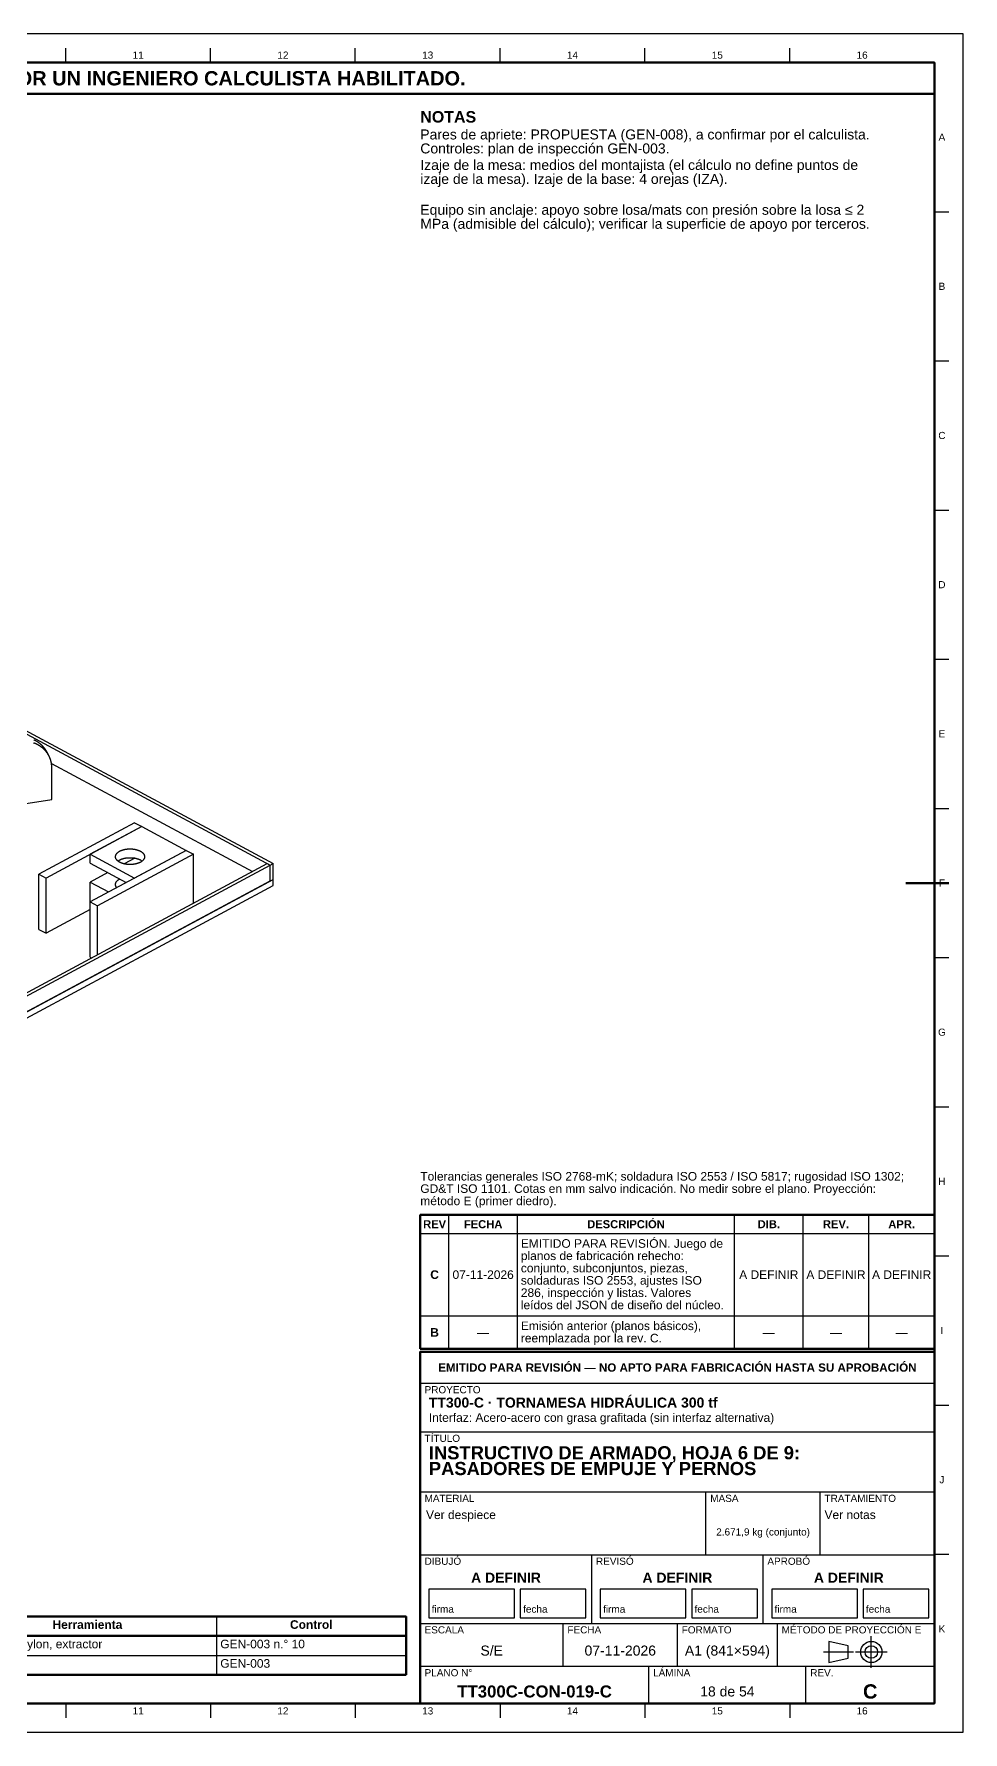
# Model space of a CAD drawing. Header units: millimetres. Extents: x 0 to 841, y 0 to 594.
# Drawn here: x 516 to 841, y 0 to 594 of the extents above; entities that cross this region are included whole.
import ezdxf
from ezdxf.enums import TextEntityAlignment as Align

# ---------------------------------------------------------------- set-up
doc = ezdxf.new("R2010")
doc.units = ezdxf.units.MM
doc.linetypes.add('EJE', pattern=[31, 20, -4, 3, -4])
for name, color, linetype, lineweight in [('EJE', 7, 'EJE', 25), ('FINA', 7, 'CONTINUOUS', 25), ('MARCO', 7, 'CONTINUOUS', 70), ('TXT', 7, 'CONTINUOUS', 25), ('VIS', 7, 'CONTINUOUS', 50)]:
    doc.layers.add(name, color=color, linetype=linetype, lineweight=lineweight)
doc.styles.add('STD', font='LiberationSans-Regular.ttf')
doc.styles.add('STDB', font='LiberationSans-Bold.ttf')

msp = doc.modelspace()

# ---------------------------------------------------------------- linework, layer by layer
at = {"layer": 'EJE'}
for p, q in [((808.88, 22.42), (808.88, 33.58)), ((792.14, 28), (802.68, 28)), ((803.3, 28), (814.46, 28))]:
    msp.add_line(p, q, dxfattribs=at)
at = {"layer": 'FINA'}
for p, q in [((526.88, 584), (526.88, 589)), ((577.56, 584), (577.56, 589)), ((628.25, 584), (628.25, 589)), ((678.94, 584), (678.94, 589)), ((729.62, 584), (729.62, 589)), ((780.31, 584), (780.31, 589)), ((831, 531.82), (836, 531.82)), ((831, 479.64), (836, 479.64)), ((831, 427.45), (836, 427.45)), ((831, 375.27), (836, 375.27)), ((831, 323.09), (836, 323.09)), ((831, 270.91), (836, 270.91)), ((831, 218.73), (836, 218.73)), ((661, 134), (661, 180.9)), ((685, 134), (685, 180.9)), ((761, 134), (761, 180.9)), ((785, 134), (785, 180.9)), ((808, 134), (808, 180.9)), ((651, 174.4), (831, 174.4)), ((831, 166.55), (836, 166.55)), ((651, 145.6), (831, 145.6)), ((651, 134), (831, 134)), ((651, 133), (831, 133)), ((651, 122), (831, 122)), ((831, 114.36), (836, 114.36)), ((651, 105), (831, 105)), ((651, 84), (831, 84)), ((751, 62), (751, 84)), ((791, 62), (791, 84)), ((651, 62), (831, 62)), ((711, 38), (711, 62)), ((771, 38), (771, 62)), ((831, 62.18), (836, 62.18)), ((579.68, 40.4), (579.68, 20)), ((651, 38), (831, 38)), ((701, 23), (701, 38)), ((741, 23), (741, 38)), ((776, 23), (776, 38)), ((25, 33.6), (646, 33.6)), ((25, 26.8), (646, 26.8)), ((651, 23), (831, 23)), ((731, 10), (731, 23)), ((786, 10), (786, 23)), ((526.88, 10), (526.88, 5)), ((577.56, 10), (577.56, 5)), ((628.25, 10), (628.25, 5)), ((678.94, 10), (678.94, 5)), ((729.62, 10), (729.62, 5)), ((780.31, 10), (780.31, 5))]:
    msp.add_line(p, q, dxfattribs=at)
for points in [[(0, 0), (841, 0), (841, 594), (0, 594)], [(654, 40), (684, 40), (684, 50), (654, 50)], [(686, 40), (709, 40), (709, 50), (686, 50)], [(714, 40), (744, 40), (744, 50), (714, 50)], [(746, 40), (769, 40), (769, 50), (746, 50)], [(774, 40), (804, 40), (804, 50), (774, 50)], [(806, 40), (829, 40), (829, 50), (806, 50)], [(794, 24.28), (800.82, 25.83), (800.82, 30.17), (794, 31.72)]]:
    msp.add_lwpolyline(points, close=True, dxfattribs=at)
for points in [[(479.52, 368.24), (599.5, 303.82)], [(479.52, 367.13), (598.47, 303.26)], [(520.96, 341.56), (520.9, 341.66), (520.84, 341.77), (520.78, 341.87), (520.72, 341.97), (520.65, 342.08), (520.59, 342.18), (520.53, 342.28), (520.46, 342.38), (520.39, 342.48), (520.32, 342.58), (520.25, 342.67), (520.18, 342.77), (520.1, 342.86), (520.03, 342.96), (519.95, 343.05), (519.88, 343.14), (519.8, 343.23), (519.72, 343.32), (519.64, 343.41), (519.55, 343.5), (519.47, 343.59), (519.39, 343.67), (519.3, 343.76), (519.21, 343.84), (519.13, 343.92), (519.04, 344), (518.95, 344.08), (518.86, 344.16), (518.77, 344.24), (518.67, 344.32), (518.58, 344.39), (518.49, 344.47), (518.39, 344.54), (518.29, 344.61), (518.2, 344.68), (518.1, 344.75), (518, 344.82), (517.9, 344.89), (517.8, 344.95), (517.7, 345.02), (517.6, 345.08), (517.49, 345.14), (517.39, 345.2), (517.28, 345.26), (517.18, 345.32), (517.07, 345.38), (516.97, 345.44), (516.86, 345.49), (516.75, 345.55), (516.64, 345.6), (516.54, 345.65), (516.43, 345.7), (516.32, 345.75), (516.21, 345.8), (516.1, 345.84), (515.98, 345.89), (515.87, 345.93), (515.76, 345.97), (515.65, 346.01)], [(520.23, 342.91), (520.18, 343.02), (520.12, 343.12), (520.06, 343.23), (520, 343.33), (519.93, 343.43), (519.87, 343.53), (519.8, 343.63), (519.74, 343.73), (519.67, 343.83), (519.6, 343.93), (519.53, 344.03), (519.46, 344.12), (519.38, 344.22), (519.31, 344.31), (519.23, 344.41), (519.15, 344.5), (519.08, 344.59), (519, 344.68), (518.91, 344.77), (518.83, 344.86), (518.75, 344.94), (518.67, 345.03), (518.58, 345.11), (518.49, 345.2), (518.41, 345.28), (518.32, 345.36), (518.23, 345.44), (518.14, 345.52), (518.04, 345.6), (517.95, 345.67), (517.86, 345.75), (517.76, 345.82), (517.67, 345.9), (517.57, 345.97), (517.47, 346.04), (517.38, 346.11), (517.28, 346.18), (517.18, 346.24), (517.08, 346.31), (516.98, 346.37), (516.87, 346.44), (516.77, 346.5), (516.67, 346.56), (516.56, 346.62), (516.46, 346.68), (516.35, 346.74), (516.25, 346.79), (516.14, 346.85), (516.03, 346.9), (515.92, 346.95), (515.81, 347), (515.71, 347.05)], [(520.96, 341.56), (520.23, 342.91)], [(522.01, 337.23), (522.01, 337.35), (522.01, 337.48), (522, 337.6), (522, 337.72), (521.99, 337.84), (521.98, 337.96), (521.97, 338.08), (521.96, 338.2), (521.95, 338.32), (521.94, 338.44), (521.92, 338.56), (521.9, 338.68), (521.88, 338.8), (521.86, 338.92), (521.84, 339.04), (521.82, 339.16), (521.79, 339.28), (521.76, 339.4), (521.74, 339.52), (521.71, 339.64), (521.67, 339.75), (521.64, 339.87), (521.61, 339.99), (521.57, 340.1), (521.53, 340.22), (521.49, 340.33), (521.45, 340.45), (521.41, 340.56), (521.36, 340.67), (521.32, 340.79), (521.27, 340.9), (521.22, 341.01), (521.17, 341.12), (521.12, 341.23), (521.07, 341.34), (521.01, 341.45), (520.96, 341.56)], [(521.88, 338.85), (592.28, 301.05)], [(522.01, 326.16), (522.01, 337.23)], [(496.21, 322.2), (522.01, 326.16)], [(550.94, 318.1), (517.43, 300.11)], [(553.52, 316.72), (520, 298.72)], [(553.52, 316.72), (535.47, 307.03)], [(550.94, 318.1), (553.52, 316.72)], [(553.52, 316.72), (568.99, 308.41)], [(544.29, 306.2), (544.29, 306.32), (544.31, 306.44), (544.33, 306.56), (544.37, 306.67), (544.41, 306.78), (544.46, 306.89), (544.51, 307), (544.57, 307.1), (544.64, 307.2), (544.72, 307.3), (544.79, 307.39), (544.88, 307.47), (544.96, 307.56), (545.05, 307.64), (545.14, 307.72), (545.24, 307.79), (545.34, 307.86), (545.43, 307.93), (545.54, 307.99), (545.64, 308.05), (545.74, 308.11), (545.85, 308.17), (545.96, 308.22), (546.06, 308.28), (546.17, 308.33), (546.28, 308.37), (546.4, 308.42), (546.51, 308.46), (546.62, 308.5), (546.73, 308.54), (546.85, 308.57), (546.96, 308.61), (547.08, 308.64), (547.2, 308.67), (547.31, 308.7), (547.43, 308.73), (547.55, 308.75), (547.66, 308.78), (547.78, 308.8), (547.9, 308.82), (548.02, 308.84), (548.14, 308.86), (548.26, 308.87), (548.38, 308.88), (548.5, 308.9), (548.61, 308.91), (548.73, 308.92), (548.85, 308.92), (548.97, 308.93), (549.09, 308.94), (549.21, 308.94), (549.33, 308.94), (549.45, 308.94), (549.57, 308.94), (549.69, 308.94), (549.81, 308.93), (549.93, 308.92), (550.05, 308.92), (550.17, 308.91), (550.29, 308.9), (550.41, 308.88), (550.53, 308.87), (550.65, 308.86), (550.77, 308.84), (550.89, 308.82), (551.01, 308.8), (551.12, 308.78), (551.24, 308.75), (551.36, 308.73), (551.48, 308.7), (551.59, 308.67), (551.71, 308.64), (551.82, 308.61), (551.94, 308.57), (552.05, 308.54), (552.17, 308.5), (552.28, 308.46), (552.39, 308.42), (552.5, 308.37), (552.62, 308.33), (552.72, 308.28), (552.83, 308.22), (552.94, 308.17), (553.05, 308.11), (553.15, 308.05), (553.25, 307.99), (553.35, 307.93), (553.45, 307.86), (553.55, 307.79), (553.65, 307.72), (553.74, 307.64), (553.83, 307.56), (553.91, 307.47), (553.99, 307.39), (554.07, 307.3), (554.15, 307.2), (554.21, 307.1), (554.28, 307), (554.33, 306.89), (554.38, 306.78), (554.42, 306.67), (554.46, 306.56), (554.48, 306.44), (554.49, 306.32), (554.5, 306.2)], [(335.5, 163.18), (597.44, 303.82)], [(336.53, 162.63), (598.47, 303.26)], [(568.99, 308.41), (535.47, 290.42)], [(535.47, 303.95), (535.47, 307.03)], [(535.47, 307.03), (550.94, 298.72)], [(535.47, 303.95), (548.08, 297.19)], [(571.57, 307.03), (538.05, 289.04)], [(545.78, 304.26), (545.68, 304.32), (545.57, 304.38), (545.47, 304.45), (545.37, 304.52), (545.27, 304.59), (545.17, 304.66), (545.08, 304.74), (544.98, 304.82), (544.9, 304.9), (544.81, 304.99), (544.73, 305.08), (544.66, 305.18), (544.58, 305.28), (544.52, 305.38), (544.46, 305.49), (544.41, 305.6), (544.37, 305.72), (544.33, 305.84), (544.31, 305.96), (544.29, 306.08), (544.29, 306.2)], [(545.17, 304.66), (545.27, 304.73), (545.36, 304.8), (545.46, 304.87), (545.57, 304.94), (545.67, 305), (545.78, 305.06), (545.88, 305.11), (545.99, 305.17), (546.1, 305.22), (546.21, 305.27), (546.32, 305.31), (546.43, 305.36), (546.55, 305.4), (546.66, 305.44), (546.78, 305.48), (546.89, 305.51), (547.01, 305.55), (547.12, 305.58), (547.24, 305.61), (547.36, 305.64), (547.48, 305.66), (547.59, 305.69), (547.71, 305.71), (547.83, 305.73), (547.95, 305.75), (548.07, 305.77), (548.19, 305.79), (548.31, 305.8), (548.43, 305.81), (548.55, 305.83), (548.67, 305.84), (548.79, 305.84), (548.91, 305.85), (549.03, 305.86), (549.15, 305.86), (549.27, 305.86), (549.39, 305.86), (549.52, 305.86), (549.64, 305.86), (549.76, 305.86), (549.88, 305.85), (550, 305.84), (550.12, 305.84), (550.24, 305.83), (550.36, 305.81), (550.48, 305.8), (550.6, 305.79), (550.72, 305.77), (550.84, 305.75), (550.96, 305.73), (551.08, 305.71), (551.19, 305.69), (551.31, 305.66), (551.43, 305.64), (551.55, 305.61), (551.66, 305.58), (551.78, 305.55), (551.9, 305.51), (552.01, 305.48), (552.13, 305.44), (552.24, 305.4), (552.35, 305.36), (552.47, 305.31), (552.58, 305.27), (552.69, 305.22), (552.8, 305.17), (552.91, 305.11), (553.01, 305.06), (553.12, 305), (553.22, 304.94), (553.32, 304.87), (553.43, 304.8), (553.52, 304.73), (553.62, 304.66)], [(554.5, 306.2), (554.49, 306.08), (554.48, 305.96), (554.45, 305.84), (554.42, 305.72), (554.38, 305.61), (554.33, 305.5), (554.27, 305.39), (554.21, 305.29), (554.14, 305.19), (554.07, 305.1), (553.99, 305), (553.9, 304.92), (553.82, 304.83), (553.73, 304.75), (553.64, 304.67), (553.54, 304.6), (553.44, 304.53), (553.34, 304.46), (553.24, 304.4), (553.14, 304.33), (553.03, 304.28), (552.92, 304.22), (552.82, 304.17), (552.71, 304.11), (552.6, 304.06), (552.48, 304.02), (552.37, 303.97), (552.26, 303.93), (552.14, 303.89), (552.03, 303.85), (551.91, 303.82), (551.8, 303.78), (551.68, 303.75), (551.56, 303.72), (551.45, 303.69), (551.33, 303.66), (551.21, 303.64), (551.09, 303.61), (550.97, 303.59), (550.85, 303.57), (550.73, 303.55), (550.61, 303.54), (550.49, 303.52), (550.37, 303.51), (550.25, 303.5), (550.13, 303.49), (550.01, 303.48), (549.89, 303.47), (549.77, 303.47), (549.65, 303.46), (549.53, 303.46), (549.41, 303.46), (549.29, 303.46), (549.17, 303.46), (549.05, 303.47), (548.93, 303.47), (548.81, 303.48), (548.68, 303.49), (548.56, 303.5), (548.44, 303.51), (548.32, 303.52), (548.2, 303.53), (548.08, 303.55), (547.96, 303.57), (547.84, 303.59), (547.73, 303.61), (547.61, 303.63), (547.49, 303.66), (547.37, 303.68), (547.25, 303.71), (547.14, 303.74), (547.02, 303.77), (546.9, 303.81), (546.79, 303.84), (546.67, 303.88), (546.56, 303.92), (546.45, 303.96), (546.33, 304.01), (546.22, 304.05), (546.11, 304.1), (546, 304.15), (545.89, 304.21), (545.78, 304.26)], [(551.11, 305.7), (547.35, 303.69)], [(568.99, 308.41), (550.94, 298.72)], [(568.99, 308.41), (571.57, 307.03)], [(571.57, 289.93), (571.57, 307.03)], [(597.44, 303.82), (598.47, 303.26)], [(598.47, 303.26), (599.5, 303.82)], [(598.47, 297.73), (598.47, 303.26)], [(598.47, 297.73), (598.47, 303.26)], [(599.5, 298.28), (599.5, 303.82)], [(335.5, 156.54), (599.5, 298.28)], [(336.53, 157.09), (598.47, 297.73)], [(517.43, 280.79), (517.43, 300.11)], [(517.43, 300.11), (520, 298.72)], [(520, 279.41), (520, 298.72)], [(541.66, 300.63), (535.47, 297.31)], [(535.47, 290.42), (535.47, 297.31)], [(535.47, 297.31), (541.89, 293.86)], [(544.29, 296.48), (544.29, 296.6), (544.31, 296.72), (544.33, 296.84), (544.37, 296.96), (544.41, 297.07), (544.46, 297.19), (544.52, 297.29), (544.58, 297.4), (544.66, 297.5), (544.73, 297.59), (544.81, 297.69), (544.9, 297.77), (544.98, 297.86), (545.08, 297.94), (545.17, 298.02), (545.27, 298.09), (545.37, 298.16), (545.47, 298.23), (545.57, 298.3), (545.68, 298.36), (545.78, 298.42)], [(598.47, 297.73), (599.5, 298.28)], [(599.5, 296.07), (599.5, 298.28)], [(335.5, 154.33), (599.5, 296.07)], [(544.72, 295.38), (544.64, 295.48), (544.57, 295.58), (544.51, 295.68), (544.46, 295.78), (544.41, 295.89), (544.37, 296.01), (544.33, 296.12), (544.31, 296.24), (544.29, 296.36), (544.29, 296.48)], [(535.47, 287.71), (520, 279.41)], [(535.47, 271.1), (535.47, 290.42)], [(535.47, 290.42), (538.05, 289.04)], [(538.05, 271.93), (538.05, 289.04)], [(517.43, 280.79), (520, 279.41)], [(535.47, 271.1), (535.99, 270.83)]]:
    msp.add_lwpolyline(points, dxfattribs=at)
for radius in [3.72, 2.17]:
    msp.add_circle((808.88, 28), radius, dxfattribs=at)
at = {"layer": 'MARCO'}
msp.add_line((836, 297), (821, 297), dxfattribs=at)
for points in [[(20, 10), (831, 10), (831, 584), (20, 584)], [(20, 573), (831, 573), (831, 584), (20, 584)], [(651, 134), (831, 134), (831, 180.9), (651, 180.9)], [(651, 10), (831, 10), (831, 133), (651, 133)]]:
    msp.add_lwpolyline(points, close=True, dxfattribs=at)
at = {"layer": 'VIS'}
for p in [(646, 40.4), (25, 20)]:
    msp.add_line(p, (646, 20), dxfattribs=at)
msp.add_lwpolyline([(25, 33.6), (646, 33.6), (646, 40.4), (25, 40.4)], close=True, dxfattribs=at)

# ---------------------------------------------------------------- texts
at = {"layer": 'TXT'}
for s, height, style, p in [('ESTOS PLANOS NO SON VÁLIDOS PARA FABRICACIÓN HASTA SU REVISIÓN Y APROBACIÓN POR UN INGENIERO CALCULISTA HABILITADO.', 5, 'STDB', (425.5, 578.5)), ('11', 2.5, 'STD', (552.22, 586.6)), ('12', 2.5, 'STD', (602.91, 586.6)), ('13', 2.5, 'STD', (653.59, 586.6)), ('14', 2.5, 'STD', (704.28, 586.6)), ('15', 2.5, 'STD', (754.97, 586.6)), ('16', 2.5, 'STD', (805.66, 586.6)), ('A', 2.5, 'STD', (833.6, 557.91)), ('B', 2.5, 'STD', (833.6, 505.73)), ('C', 2.5, 'STD', (833.6, 453.55)), ('D', 2.5, 'STD', (833.6, 401.36)), ('E', 2.5, 'STD', (833.6, 349.18)), ('F', 2.5, 'STD', (833.6, 297)), ('G', 2.5, 'STD', (833.6, 244.82)), ('H', 2.5, 'STD', (833.6, 192.64)), ('REV', 2.8, 'STDB', (656, 177.65)), ('FECHA', 2.8, 'STDB', (673, 177.65)), ('DESCRIPCIÓN', 2.8, 'STDB', (723, 177.65)), ('DIB.', 2.8, 'STDB', (773, 177.65)), ('REV.', 2.8, 'STDB', (796.5, 177.65)), ('APR.', 2.8, 'STDB', (819.5, 177.65)), ('C', 3, 'STDB', (656, 160)), ('07-11-2026', 3, 'STD', (673, 160)), ('A DEFINIR', 3, 'STD', (773, 160)), ('A DEFINIR', 3, 'STD', (796.5, 160)), ('A DEFINIR', 3, 'STD', (819.5, 160)), ('B', 3, 'STDB', (656, 139.8)), ('—', 3, 'STD', (673, 139.8)), ('—', 3, 'STD', (773, 139.8)), ('—', 3, 'STD', (796.5, 139.8)), ('—', 3, 'STD', (819.5, 139.8)), ('I', 2.5, 'STD', (833.6, 140.45)), ('EMITIDO PARA REVISIÓN — NO APTO PARA FABRICACIÓN HASTA SU APROBACIÓN', 2.9, 'STDB', (741, 127.5)), ('J', 2.5, 'STD', (833.6, 88.27)), ('2.671,9 kg (conjunto)', 2.5, 'STD', (771, 70)), ('A DEFINIR', 3.5, 'STDB', (681, 54)), ('A DEFINIR', 3.5, 'STDB', (741, 54)), ('A DEFINIR', 3.5, 'STDB', (801, 54)), ('Herramienta', 3, 'STDB', (534.46, 37.6)), ('Control', 3, 'STDB', (612.84, 37.6)), ('K', 2.5, 'STD', (833.6, 36.09)), ('S/E', 3.5, 'STD', (676, 28.5)), ('07-11-2026', 3.5, 'STD', (721, 28.5)), ('A1 (841×594)', 3.5, 'STD', (758.5, 28.5)), ('TT300C-CON-019-C', 4.2, 'STDB', (691, 14.2)), ('18 de 54', 3.5, 'STD', (758.5, 14.2)), ('C', 5, 'STDB', (808.5, 14.2)), ('11', 2.5, 'STD', (552.22, 7.4)), ('12', 2.5, 'STD', (602.91, 7.4)), ('13', 2.5, 'STD', (653.59, 7.4)), ('14', 2.5, 'STD', (704.28, 7.4)), ('15', 2.5, 'STD', (754.97, 7.4)), ('16', 2.5, 'STD', (805.66, 7.4))]:
    msp.add_text(s, height=height, dxfattribs=dict(at, style=style)).set_placement(p, align=Align.MIDDLE_CENTER)
for s, height, style, p in [('NOTAS', 4, 'STDB', (651, 567)), ('Pares de apriete: PROPUESTA (GEN-008), a confirmar por el calculista.', 3.5, 'STD', (651, 560.6)), ('Controles: plan de inspección GEN-003.', 3.5, 'STD', (651, 555.7)), ('Izaje de la mesa: medios del montajista (el cálculo no define puntos de', 3.5, 'STD', (651, 549.93)), ('izaje de la mesa). Izaje de la base: 4 orejas (IZA).', 3.5, 'STD', (651, 545.03)), ('Equipo sin anclaje: apoyo sobre losa/mats con presión sobre la losa ≤ 2', 3.5, 'STD', (651, 534.25)), ('MPa (admisible del cálculo); verificar la superficie de apoyo por terceros.', 3.5, 'STD', (651, 529.35)), ('EMITIDO PARA REVISIÓN. Juego de', 3, 'STD', (686.2, 172.4)), ('planos de fabricación rehecho:', 3, 'STD', (686.2, 168.1)), ('conjunto, subconjuntos, piezas,', 3, 'STD', (686.2, 163.8)), ('soldaduras ISO 2553, ajustes ISO', 3, 'STD', (686.2, 159.5)), ('286, inspección y listas. Valores', 3, 'STD', (686.2, 155.2)), ('leídos del JSON de diseño del núcleo.', 3, 'STD', (686.2, 150.9)), ('Emisión anterior (planos básicos),', 3, 'STD', (686.2, 143.6)), ('reemplazada por la rev. C.', 3, 'STD', (686.2, 139.3)), ('PROYECTO', 2.5, 'STD', (652.5, 121)), ('TT300-C · TORNAMESA HIDRÁULICA 300 tf', 3.5, 'STDB', (654, 117)), ('Interfaz: Acero-acero con grasa grafitada (sin interfaz alternativa)', 3, 'STD', (654, 111.5)), ('TÍTULO', 2.5, 'STD', (652.5, 104)), ('INSTRUCTIVO DE ARMADO, HOJA 6 DE 9:', 4.6, 'STDB', (654, 100)), ('PASADORES DE EMPUJE Y PERNOS', 4.6, 'STDB', (654, 94.48)), ('MATERIAL', 2.5, 'STD', (652.5, 83)), ('Ver despiece', 3, 'STD', (653, 77.5)), ('MASA', 2.5, 'STD', (752.5, 83)), ('Ver notas', 3, 'STD', (792.5, 77.5)), ('TRATAMIENTO', 2.5, 'STD', (792.5, 83)), ('DIBUJÓ', 2.5, 'STD', (652.5, 61)), ('REVISÓ', 2.5, 'STD', (712.5, 61)), ('APROBÓ', 2.5, 'STD', (772.5, 61)), ('ESCALA', 2.5, 'STD', (652.5, 37)), ('FECHA', 2.5, 'STD', (702.5, 37)), ('FORMATO', 2.5, 'STD', (742.5, 37)), ('MÉTODO DE PROYECCIÓN E', 2.5, 'STD', (777.5, 37)), ('PLANO N°', 2.5, 'STD', (652.5, 22)), ('LÁMINA', 2.5, 'STD', (732.5, 22)), ('REV.', 2.5, 'STD', (787.5, 22))]:
    msp.add_text(s, height=height, dxfattribs=dict(at, style=style)).set_placement(p, align=Align.TOP_LEFT)
at = {"layer": 'TXT', "style": 'STD'}
for s, height, p in [('Tolerancias generales ISO 2768-mK; soldadura ISO 2553 / ISO 5817; rugosidad ISO 1302;', 3, (651, 192)), ('GD&T ISO 1101. Cotas en mm salvo indicación. No medir sobre el plano. Proyección:', 3, (651, 187.7)), ('método E (primer diedro).', 3, (651, 183.4)), ('firma', 2.5, (655, 41)), ('fecha', 2.5, (687, 41)), ('firma', 2.5, (715, 41)), ('fecha', 2.5, (747, 41)), ('firma', 2.5, (775, 41)), ('fecha', 2.5, (807, 41))]:
    msp.add_text(s, height=height, dxfattribs=at).set_placement(p, align=Align.BOTTOM_LEFT)
for s, p in [('Martillo de nylon, extractor', (490.54, 30.8)), ('GEN-003 n.° 10', (580.98, 30.8)), ('GEN-003', (580.98, 24))]:
    msp.add_text(s, height=3, dxfattribs=at).set_placement(p, align=Align.MIDDLE_LEFT)

doc.saveas('drawing.dxf')
